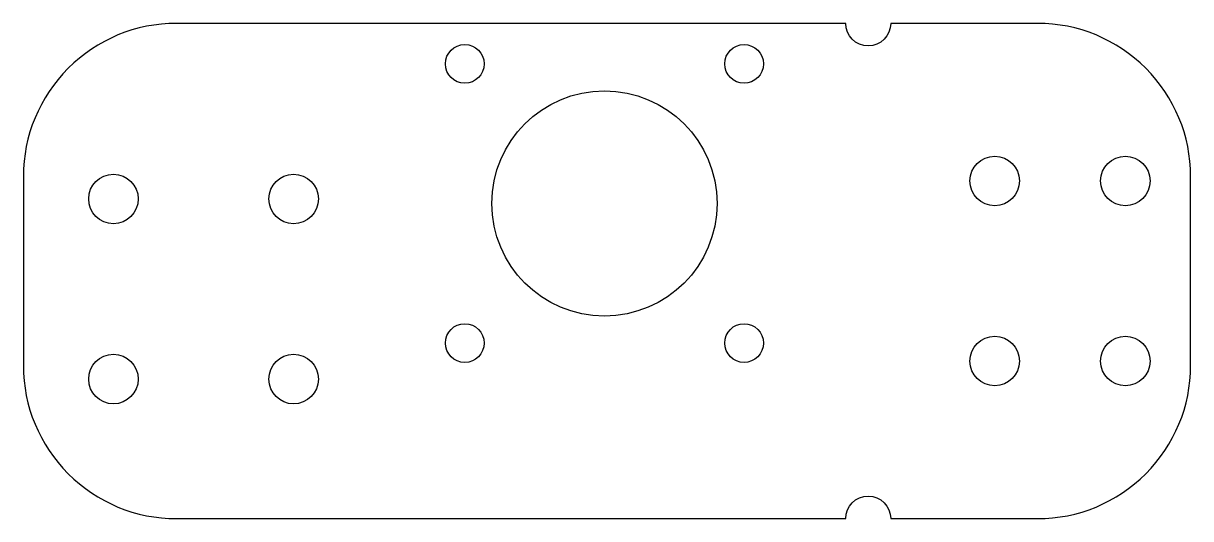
# Model space of a CAD drawing. Header units: millimetres. Extents: x -130 to 0, y -17 to 38.
import ezdxf

# ---------------------------------------------------------------- set-up
doc = ezdxf.new("R2010")
doc.units = ezdxf.units.MM

msp = doc.modelspace()

# ---------------------------------------------------------------- linework, layer by layer
msp.add_lwpolyline([(-38.29, -17, -1), (-33.29, -17), (-17, -17, 0.414214), (0, 0), (0, 21, 0.414214), (-17, 38), (-33.29, 38, -1), (-38.29, 38), (-112.57, 38, 0.414214), (-129.57, 21), (-129.57, 0, 0.414214), (-112.57, -17)], format="xyb", close=True)
for centre, radius in [((-80.57, 33.5), 2.15), ((-49.57, 33.5), 2.15), ((-65.07, 18), 12.5), ((-21.75, 20.5), 2.75), ((-7.25, 20.5), 2.75), ((-119.57, 18.5), 2.75), ((-99.57, 18.5), 2.75), ((-80.57, 2.5), 2.15), ((-49.57, 2.5), 2.15), ((-21.75, 0.5), 2.75), ((-7.25, 0.5), 2.75), ((-119.57, -1.5), 2.75), ((-99.57, -1.5), 2.75)]:
    msp.add_circle(centre, radius)

doc.saveas('drawing.dxf')
